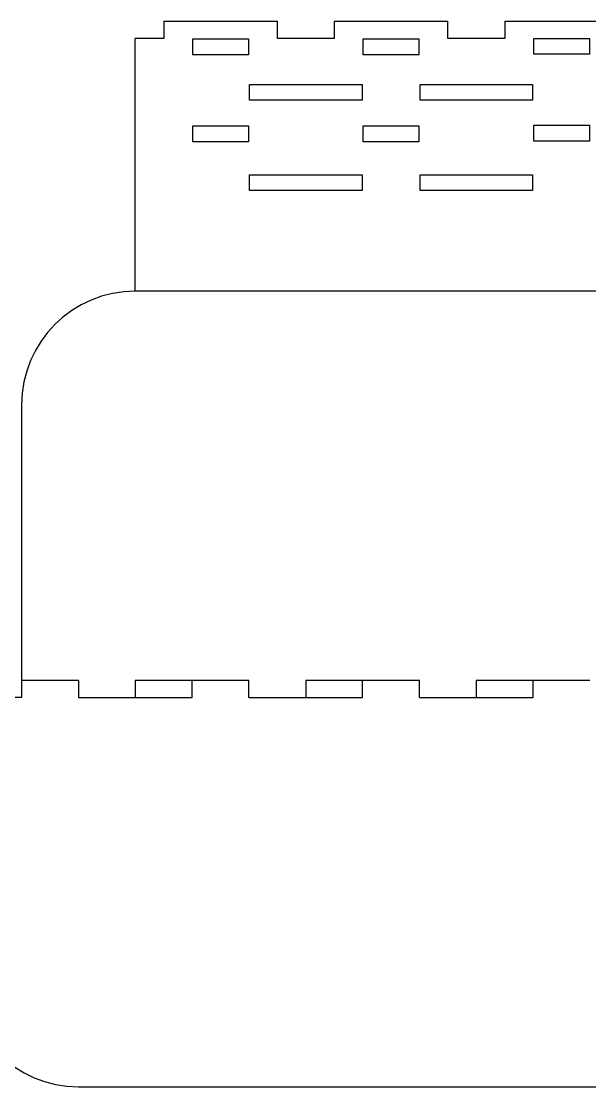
# Model space of a CAD drawing. Header units: millimetres. Extents: x 109 to 637, y -117 to 231.
# Drawn here: x 276.7 to 376.7, y -107.1 to 80.4 of the extents above; entities that cross this region are included whole.
import ezdxf

# ---------------------------------------------------------------- set-up
doc = ezdxf.new("R2010")
doc.units = ezdxf.units.MM
doc.header["$MEASUREMENT"] = 0

msp = doc.modelspace()

# ---------------------------------------------------------------- linework, layer by layer
for p, q in [((301.78, 80.39), (321.78, 80.39)), ((301.78, 80.39), (301.78, 77.39)), ((321.78, 77.39), (321.78, 80.39)), ((331.78, 80.39), (351.78, 80.39)), ((331.78, 80.39), (331.78, 77.39)), ((351.78, 77.39), (351.78, 80.39)), ((361.78, 80.39), (381.78, 80.39)), ((361.78, 80.39), (361.78, 77.39)), ((296.78, 32.89), (296.78, 77.39)), ((301.78, 77.39), (296.78, 77.39)), ((306.88, 74.49), (306.88, 77.29)), ((306.88, 77.29), (316.68, 77.29)), ((316.68, 77.29), (316.68, 74.49)), ((331.78, 77.39), (321.78, 77.39)), ((336.88, 74.49), (336.88, 77.29)), ((336.88, 77.29), (346.68, 77.29)), ((346.68, 77.29), (346.68, 74.49)), ((361.78, 77.39), (351.78, 77.39)), ((366.88, 74.59), (366.88, 77.39)), ((366.88, 77.39), (376.68, 77.39)), ((376.68, 77.39), (376.68, 74.59)), ((316.68, 74.49), (306.88, 74.49)), ((346.68, 74.49), (336.88, 74.49)), ((376.68, 74.59), (366.88, 74.59)), ((316.88, 66.49), (316.88, 69.29)), ((316.88, 69.29), (336.68, 69.29)), ((336.68, 69.29), (336.68, 66.49)), ((346.88, 66.49), (346.88, 69.29)), ((346.88, 69.29), (366.68, 69.29)), ((366.68, 69.29), (366.68, 66.49)), ((336.68, 66.49), (316.88, 66.49)), ((366.68, 66.49), (346.88, 66.49)), ((306.88, 59.19), (306.88, 61.99)), ((306.88, 61.99), (316.68, 61.99)), ((316.68, 61.99), (316.68, 59.19)), ((336.88, 59.19), (336.88, 61.99)), ((336.88, 61.99), (346.68, 61.99)), ((346.68, 61.99), (346.68, 59.19)), ((366.88, 59.29), (366.88, 62.09)), ((366.88, 62.09), (376.68, 62.09)), ((376.68, 62.09), (376.68, 59.29)), ((316.68, 59.19), (306.88, 59.19)), ((346.68, 59.19), (336.88, 59.19)), ((376.68, 59.29), (366.88, 59.29)), ((316.88, 50.59), (316.88, 53.39)), ((316.88, 53.39), (336.68, 53.39)), ((336.68, 53.39), (336.68, 50.59)), ((346.88, 50.59), (346.88, 53.39)), ((346.88, 53.39), (366.68, 53.39)), ((366.68, 53.39), (366.68, 50.59)), ((336.68, 50.59), (316.88, 50.59)), ((366.68, 50.59), (346.88, 50.59)), ((446.78, 32.89), (296.78, 32.89)), ((276.78, 12.89), (276.78, -38.61)), ((286.78, -35.61), (276.78, -35.61)), ((286.78, -35.61), (286.78, -38.61)), ((316.78, -35.61), (296.78, -35.61)), ((296.78, -35.61), (296.78, -38.61)), ((306.78, -38.61), (306.78, -35.61)), ((316.78, -38.61), (316.78, -35.61)), ((346.78, -35.61), (326.78, -35.61)), ((326.78, -35.61), (326.78, -38.61)), ((336.78, -38.61), (336.78, -35.61)), ((346.78, -38.61), (346.78, -35.61)), ((376.78, -35.61), (356.78, -35.61)), ((356.78, -35.61), (356.78, -38.61)), ((366.78, -38.61), (366.78, -35.61)), ((276.78, -38.61), (266.78, -38.61)), ((286.78, -38.61), (306.78, -38.61)), ((316.78, -38.61), (336.78, -38.61)), ((346.78, -38.61), (366.78, -38.61)), ((286.78, -107.11), (396.78, -107.11))]:
    msp.add_line(p, q)
for centre, start, end in [((296.78, 12.89), 90, 180), ((286.78, -87.11), 180, 270)]:
    msp.add_arc(centre, 20, start, end)

doc.saveas('drawing.dxf')
